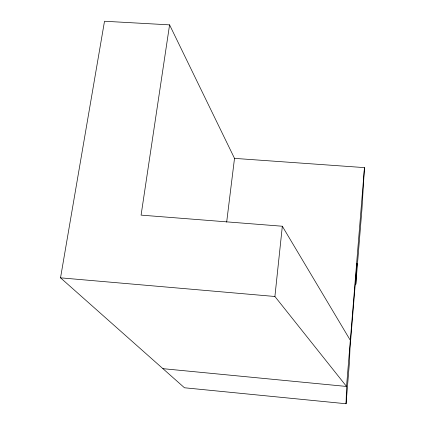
<?xml version="1.0" encoding="UTF-8"?>
<svg xmlns="http://www.w3.org/2000/svg" width="425" height="425" viewBox="0 0 425 425"><rect width="100%" height="100%" fill="white"/><g stroke="black" fill="none" stroke-linecap="round" stroke-linejoin="round"><path stroke-width="0.64" d="M346.067 403.75L346.545 386.453L364.469 167.615L234.51 158.376L169.58 24.868L104.507 21.25L60.531 277.833L184.466 387.77L346.067 403.75L349.392 362.971L349.987 348.527L356.942 263.468L355.815 284.261L361.951 209.132L364.469 167.615M162.94 368.672L346.545 386.453L274.906 296.491L282.333 226.238L141.084 215.124L169.58 24.868M226.674 222.084L234.51 158.376M60.531 277.833L274.906 296.491M282.333 226.238L350.322 340.313"/></g></svg>
